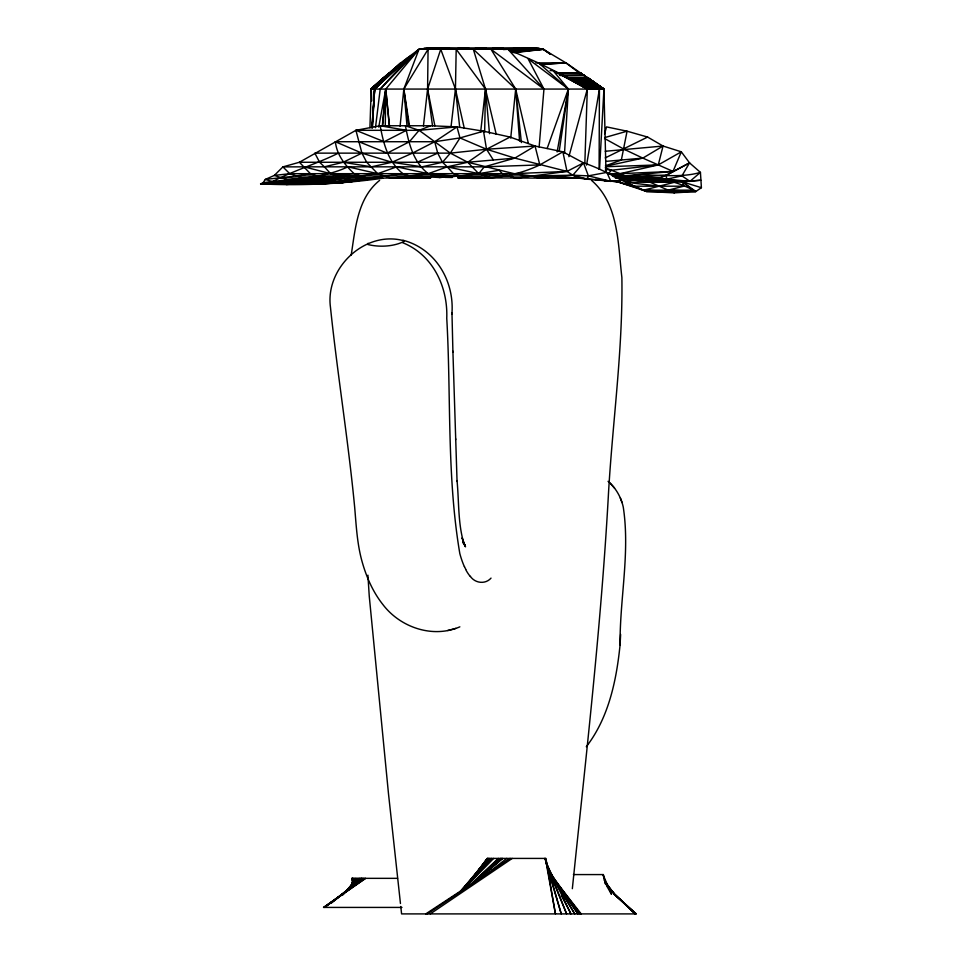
<?xml version="1.0" encoding="UTF-8"?>
<svg xmlns="http://www.w3.org/2000/svg" width="962" height="962" viewBox="0 0 962 962"><rect width="100%" height="100%" fill="white"/><g stroke="black" fill="none" stroke-linecap="round" stroke-linejoin="round"><path stroke-width="1.44" d="M599.098 169.324L599.434 89.069L586.507 85.293L567.267 77.249L538.948 63.191L507.972 49.266L498.532 48.1M423.424 126.07L427.585 89.069L428.066 49.266L430.663 48.1L440.752 49.266L443.638 48.1L456.192 49.266L459.175 48.1L473.328 49.266L476.214 48.1L490.993 49.266L493.59 48.1L507.972 49.266L543.951 89.069L539.129 147.03M385.269 126.226L385.762 89.069L418.987 49.266L427.813 48.1L535.882 48.1L542.869 49.098L565.969 62.879L603.944 89.069L605.988 172.294M450.962 127.333L455.447 89.069L456.192 49.266L485.485 89.069L496.248 134.391M484.656 132.167L485.485 89.069L473.328 49.266L515.68 89.069L528.318 143.158M369.925 127.718L371.212 89.069L400.324 63.191L418.987 49.266L543.47 49.266L550.757 54.353M584.836 163.384L587.313 89.069L586.507 85.293M586.291 746.74C608.657 717.88 616.462 680.483 620.069 644.925C619.672 599.037 630.23 552.633 623.256 507.058C621.067 497.15 615.836 487.914 608.068 481.337M620.622 634.463L620.069 644.925M599.542 169.324L603.944 89.069L592.508 80.916L574.579 80.916M407.684 57.708L374.639 89.069L372.318 127.718L374.639 89.069L400.324 63.191L371.212 89.069L371.765 100.962M564.538 152.982L568.386 89.069L553.15 70.683L550.156 70.539M372.017 127.718L374.639 89.069L410.521 55.892L380.206 89.069L375.469 127.718M371.873 127.718L374.639 89.069M382.66 126.226L385.762 89.069L389.526 126.226M382.287 126.226L385.762 89.069L389.357 126.226M400.072 126.226L403.824 89.069L418.987 49.266L380.206 89.069M510.726 138.119L515.68 89.069L490.993 49.266L543.951 89.069L528.138 58.862L568.386 89.069L559.175 151.491M572.342 888.684C585.954 756.553 601.346 624.494 608.573 491.81C612.77 420.37 622.991 349.098 621.873 277.429C617.965 244.348 618.939 203.98 591.534 180.387M480.651 131.986L485.485 89.069L489.502 133.658M351.996 884.162L352.717 878.342M351.202 255.05C355.315 228.92 357.371 198.208 379.617 180.387M353.162 882.707L353.884 878.342L350.36 888.034M586.567 165.091L599.434 89.069L594.576 88.696M557.13 151.936L568.386 89.069L538.948 63.191M378.739 127.08L385.762 89.069M620.442 181.998L603.787 180.423L617.893 181.89L646.753 191.51L674.386 192.869L695.827 191.51L701.406 187.698L700.432 172.39L689.538 162.879L681.324 151.816L658.285 164.911L611.411 170.262L608.309 173.677L620.069 173.677L658.285 164.911L663.046 146.032L647.606 137.061L627.068 131.193L606.517 126.888L604.641 133.79M576.935 81.578L593.47 81.578L598.292 86.424L599.35 89.009M568.891 156.674L587.313 89.069L589.598 86.424M430.687 177.633L415.644 177.994L402.946 173.677L367.604 178.247L354.148 173.677C344.877 164.995 336.808 154.882 335.377 141.727L434.716 141.727L459.98 137.927L486.519 149.254L514.838 158.117L566.991 171.392L572.799 175.204L579.725 178.247L587.421 179.245L588.359 175.854L583.525 162.879L562.866 151.816L535.052 146.032L510.064 137.061L483.525 131.193L456.986 126.888L430.699 125.757L380.17 125.757L355.928 130.315L299.398 162.265L282.9 166.895L274.314 175.433L265.308 179.425L263.059 182.78L260.594 183.862C301.371 185.919 342.304 183.862 382.732 178.247L379.93 178.066M432.515 125.914L427.585 89.069L440.752 49.266L455.447 89.069L464.309 128.379M547.137 148.521L568.386 89.069M352.994 883.874L355.267 878.342L348.292 889.718M659.15 186.195L625.54 182.227C649.013 174.399 674.651 179.653 695.827 191.51L668.205 190.163L683.681 186.195L682.515 181.89L695.827 191.51L646.753 191.51L625.54 182.227L674.615 182.227L700.853 180.219L682.515 181.89L651.575 178.247L666.522 179.245L681.938 175.854L689.538 162.879L666.389 175.204L658.826 178.247L615.439 178.247M493.362 160.017L486.519 149.254L483.525 131.193L459.98 137.927L450.348 153.138L442.484 162.265L421.993 166.835L391.955 162.265L361.928 153.138L335.377 141.727M352.104 885.605L356.986 878.342L345.466 891.762M471.332 880.122L473.1 877.717M474.855 875.3L487.217 858.417L545.899 858.417L555.435 913.9L546.933 867.171M474.987 875.3L487.409 858.417L465.596 886.748M379.701 81.145L371.212 89.069L603.944 89.069L588.684 78.211L567.7 78.102M469.468 882.022L487.818 858.417L461.76 890.776M368.085 243.29L367.809 244.516C379.377 247.354 393.482 246.681 404.16 241.402L403.956 240.789C365.32 229.966 325.048 267.869 330.459 307.227C337.409 374.086 348.304 440.524 354.689 507.467C356.253 525.745 357.142 544.264 362.193 562C366.51 577.248 372.979 592.075 382.888 604.545C400.288 627.489 432.84 638.624 459.848 626.839M349.134 181.385L342.159 182.78L263.059 182.78C291.414 178.511 321.476 179.209 347.931 166.835L377.681 173.677L391.149 178.247L409.163 175.962L439.418 177.489L459.692 175.962L478.739 173.677L484.295 166.835L514.838 158.117L535.052 146.032L539.826 164.911C513.888 177.297 486.435 180.038 458.116 177.585M475.228 874.59L488.431 858.417L460.521 891.257M459.98 137.927L456.986 126.888L434.716 141.727L437.722 153.138L442.484 162.265L447.258 166.835L478.739 173.677L492.207 178.247L459.692 175.962L439.418 177.489L428.21 173.677C413.323 161.977 408.754 143.651 405.435 125.757L419.083 130.315L450.348 153.138L467.748 162.265L514.057 173.677L532.046 175.962L539.285 178.247L572.799 175.204L583.525 162.879C605.711 169.997 624.939 183.61 646.753 191.51M460.702 891.702L470.418 880.603M473.34 877.284L489.862 858.417L460.064 891.702M348.028 890.187L359.018 878.342L342.244 894.961M463.407 888.876L469.456 882.346M471.476 880.17L491.642 858.417L463.179 888.876M466.726 886.158L493.65 858.417M342.28 895.394L344.384 893.385M347.535 890.379L360.149 878.342L341.714 894.816M472.51 883.068L498.448 858.417L471.272 884.102M379.966 80.916L371.212 89.069L373.46 87.566M381.902 79.149L371.212 89.069L374.434 86.532M383.561 77.621L371.212 89.069L388.864 73.112M384.018 77.249L371.212 89.069L386.399 75.228M479.629 877.584L500.673 858.417L475.372 881.204M479.316 878.234L501.671 858.417L475.925 880.807M347.859 889.97L350.108 888.034M352.357 886.098L361.351 878.342M479.894 877.885L502.621 858.417L472.835 882.863M491.029 578.114C485.413 584.595 474.987 583.309 470.37 576.346M331.517 902.729L361.58 878.342M331.529 902.873L362.842 878.342L324.567 907.419L364.177 878.342L323.833 907.419L365.572 878.342L323.521 907.419L401.972 907.419M491.462 870.237L506.746 858.417M430.615 178.042L417.58 177.862L409.163 175.962L428.21 173.677L447.258 166.835L467.748 162.265L486.519 149.254L510.064 137.061M430.267 913.9L512.229 858.417M427.368 913.9L510.245 858.417L425.781 913.9M605.615 166.21L642.832 158.117L663.046 146.032L681.324 151.816L673.015 171.392L613.9 176.828M268.374 183.862C290.764 171.296 315.536 164.526 338.383 153.138M620.249 180.231L666.979 180.231L689.946 181.361L700.432 172.39C673.713 180.195 644.961 170.527 618.386 178.247L666.389 175.204L689.538 162.879M647.606 137.061L605.194 157.924M583.525 162.879L566.991 171.392L515.74 178.247L502.284 173.677L499.182 170.262L478.739 173.677L467.748 162.265L299.398 162.265L310.389 173.677L323.845 178.247M434.716 141.727L412.457 153.138L391.955 162.265L371.464 166.835L343.157 162.265L324.386 166.835L319.612 162.265L314.839 153.138L450.348 153.138L486.519 149.254L535.052 146.032M343.157 162.265L361.928 153.138L355.928 130.315L419.083 130.315L456.986 126.888M417.219 162.265L437.722 153.138M342.159 182.78L352.284 179.966L375.481 178.247C339.093 184.139 301.852 183.273 265.067 184.235L318.638 178.247L295.442 179.966L287.77 181.698L302.609 182.78M636.784 187.698L617.893 181.89L621.753 180.219L610.846 181.361L578.595 177.886L532.046 175.962L296.176 175.974L265.308 179.425L272.763 181.698L351.864 181.698L356.072 180.327M430.699 125.757L419.083 130.315L409.451 141.727L387.193 153.138L358.922 141.727M605.411 165.861L621.356 160.017L627.068 131.193L604.906 137.53M391.149 178.247L415.644 177.994L303.631 178.247L289.754 173.701L282.9 166.895L304.16 166.835L330.603 173.677L360.365 175.962L377.681 173.677L396.729 166.835L428.21 173.677L475.481 177.862L582.263 178.247M553.15 70.683L587.313 89.069L592.472 87.374M638.6 178.247L642.808 176.924L689.946 181.361L681.938 175.854M447.679 630.519L455.868 628.366M671.296 191.51L643.662 190.163L674.615 182.227L643.806 178.247M588.359 175.854L606.854 172.39L610.846 181.361L588.359 175.854L572.799 175.204L532.046 175.962M458.537 48.569L538.973 48.461L543.157 49.266L550.48 54.353M296.176 175.974L310.389 173.677L514.057 173.677L566.991 171.392L562.866 151.816L539.826 164.911L484.295 166.835L304.16 166.835M457.659 48.605L461.435 48.1M558.237 73.112L587.313 89.069L595.141 88.131M513.864 52.766L543.47 49.266L510.545 50.914M527.26 48.605L531.661 48.1M286.291 184.596L343.181 178.247L352.284 179.966M375.481 178.247L325.216 183.862L260.594 183.862L310.87 178.247L288.191 179.966L278.078 182.78L292.905 183.862M605.254 151.274L663.046 146.032M512.253 52.393L543.47 49.266L510.774 51.214M513.023 48.617L518.686 48.1M467.748 162.265L514.838 158.117M605.711 161.388L642.832 158.117L673.015 171.392L620.069 173.677L605.23 167.809M497.414 48.569L503.15 48.1M462.914 48.569L468.747 48.1M480.134 48.569L486.111 48.1M503.475 49.579L507.972 49.266L502.032 49.182L507.972 49.266M540.524 64.574L565.969 62.879L580.266 73.725M407.034 126.226L403.824 89.069L428.066 49.266L423.785 48.545L430.663 48.1M334.92 182.78L289.598 184.235M540.464 64.213L565.969 62.879L535.966 62.879M343.181 178.247L303.21 179.966L312.313 181.698L327.14 182.78M586.363 77.08L584.187 75.228L559.752 75.228L562.734 75.228L587.313 89.069L597.57 88.696M605.747 166.727L658.285 164.911M458.116 177.898L465.343 177.693L453.475 173.677L447.258 166.835M578.595 177.886L559.499 178.247L555.302 176.924M557.202 73.401L581.048 73.112L589.069 79.678M560.209 75.505L584.187 75.228M458.116 178.078L475.481 177.862M570.526 79.329L590.007 79.149L570.61 79.149M501.659 48.749L538.973 48.461M578.018 82.648L594.504 82.528L603.944 89.069L593.662 88.696M581.048 84.091L596.019 83.995L603.944 89.069L593.47 88.131L599.47 88.131M567.784 78.319L588.684 78.211L592.989 82.167M577.056 81.662L593.47 81.578M585.341 85.353L597.282 85.293L603.944 89.069L599.013 87.374L591.51 87.374L599.013 87.374M574.567 80.976L592.508 80.916M578.03 82.576L594.504 82.528L578.006 82.528M587.806 86.472L598.292 86.424L603.944 89.069M501.022 49.182L543.157 49.266M593.65 88.708L599.651 88.696M310.389 173.677L289.754 173.701L274.314 175.433L288.191 179.966L367.292 179.966L363.095 179.702M501.166 49.134L542.869 49.098M557.082 73.112L581.048 73.112M564.73 77.249L587.205 77.249L589.429 79.221M580.254 83.995L596.019 83.995M585.317 85.293L597.282 85.293M587.782 86.424L598.292 86.424M612.385 175.962L660.028 177.886L666.522 179.245L666.979 180.231M265.067 184.235L314.129 184.235L367.712 178.247L336.82 175.962L330.603 173.677L324.386 166.835M683.681 186.195L634.607 186.195L617.893 181.89M643.662 190.163L692.736 190.163L682.515 181.89L701.406 187.698M573.4 874.578L603.354 874.578L605.687 884.415L602.994 874.578L611.459 894.239L606.529 885.641M397.546 878.342L351.864 878.342L352.753 881.108M423.785 48.545L428.21 48.581M427.813 48.1L460.473 48.581M445.093 177.369L452.332 177.489M280.748 177.693L303.631 178.247M634.679 180.231L674.615 182.227M572.799 175.204L587.421 179.245L600.877 180.135L595.37 179.329M478.739 173.677L508.501 175.962M316.606 175.962L344.059 178.247L336.82 175.962M603.823 180.363L611.062 180.988M615.403 181.361L619.756 181.734M619.275 178.247L650.084 182.227L674.386 192.869M608.309 173.677L625.625 175.962L620.069 173.677M605.579 169.276L611.411 170.262M327.741 179.966L336.844 181.698M355.928 130.315L384.187 141.727L406.457 130.315L380.17 125.757C383.489 143.651 388.059 161.977 402.946 173.677M402.994 240.247C435.293 248.617 454.292 280.663 451.972 313.095L452.008 314.117M642.832 158.117L624.061 149.254L604.809 138.636M402.573 242.652C432.936 254.75 448.003 286.916 446.753 318.242C451.202 396.524 446.657 476.094 459.824 553.583A69.733 26.251 89.8 0 0 464.405 566.69M567.267 77.249L587.313 89.069L583.261 83.995M571.813 79.149L587.313 89.069L580.495 82.804M576.322 80.916L587.313 89.069L579.87 82.528M576.972 81.145L587.313 89.069M590.716 80.772L592.893 82.612M377.681 173.677L366.69 162.265L361.928 153.138M610.04 483.056L614.562 488.131M606.108 884.415L614.778 894.239L635.064 913.9L614.586 894.239L608.934 887.685M605.399 882.683L614.682 894.239L635.99 913.9L614.057 894.239L636.267 913.9L401.587 913.9L400.781 906.481M551.503 876.117L581.204 913.9M605.218 882.683L607.034 884.992M608.838 887.301L614.273 894.239L604.316 880.362M464.333 544.324L462.902 542.327L465.247 545.899L462.806 541.161L465.512 546.849L462.085 537.878L464.285 544.745C457.78 524.062 459.114 501.936 457.034 480.579L457.058 481.457L452.898 351.154M558.441 885.569L580.218 913.9L550.733 874.097M553.487 878.919L556.012 882.539M559.403 887.361L577.994 913.9L549.699 871.981M553.775 879.845L556.108 883.633M558.441 887.421L574.759 913.9L548.749 870.021M561.267 895.406L570.971 913.9L545.827 862.373M464.442 566.594L465.788 569.36M586.964 178.247L587.421 179.245M546.741 865.343L566.606 913.9L544.732 858.417M620.334 497.931L622.041 502.597M545.995 862.686L561.243 913.9L545.334 858.417L546.404 864.249M352.044 878.342L352.657 881.252L352.32 878.342M427.585 89.069L434.884 125.866M409.559 126.07L403.824 89.069L408.754 126.118M455.447 89.069L459.74 127.477M400.457 903.522L388.492 793.758L369.24 596.019L367.917 575.18M521.392 142.58L515.68 89.069L519.576 141.089M605.579 169.324L605.759 172.294M666.389 175.204L666.522 179.245M455.639 438.78L455.663 439.694M451.972 313.095L452.922 352.152M470.334 576.527A68.158 25.998 -89.7 0 1 465.728 569.588"/></g></svg>
